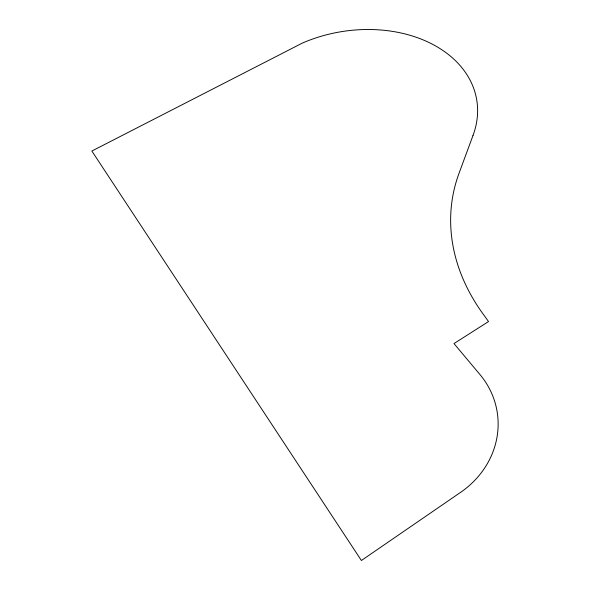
<?xml version="1.0" encoding="UTF-8"?>
<svg xmlns="http://www.w3.org/2000/svg" width="590" height="590" viewBox="0 0 590 590"><rect width="100%" height="100%" fill="white"/><g stroke="black" fill="none" stroke-linecap="round" stroke-linejoin="round"><path stroke-width="0.89" d="M473.003 135.486L459.035 173.283A232.866 176.993 11 0 0 482.768 313.563L488.535 321.557L453.976 343.564L479.884 374.451A90.418 82.829 -9 0 1 460.613 492.34L361.397 560.5L91.863 151.033L302.39 43.07A122.403 89.208 -9.1 0 1 433.923 45.024A122.403 89.208 -9.1 0 1 473.003 135.486"/></g></svg>
